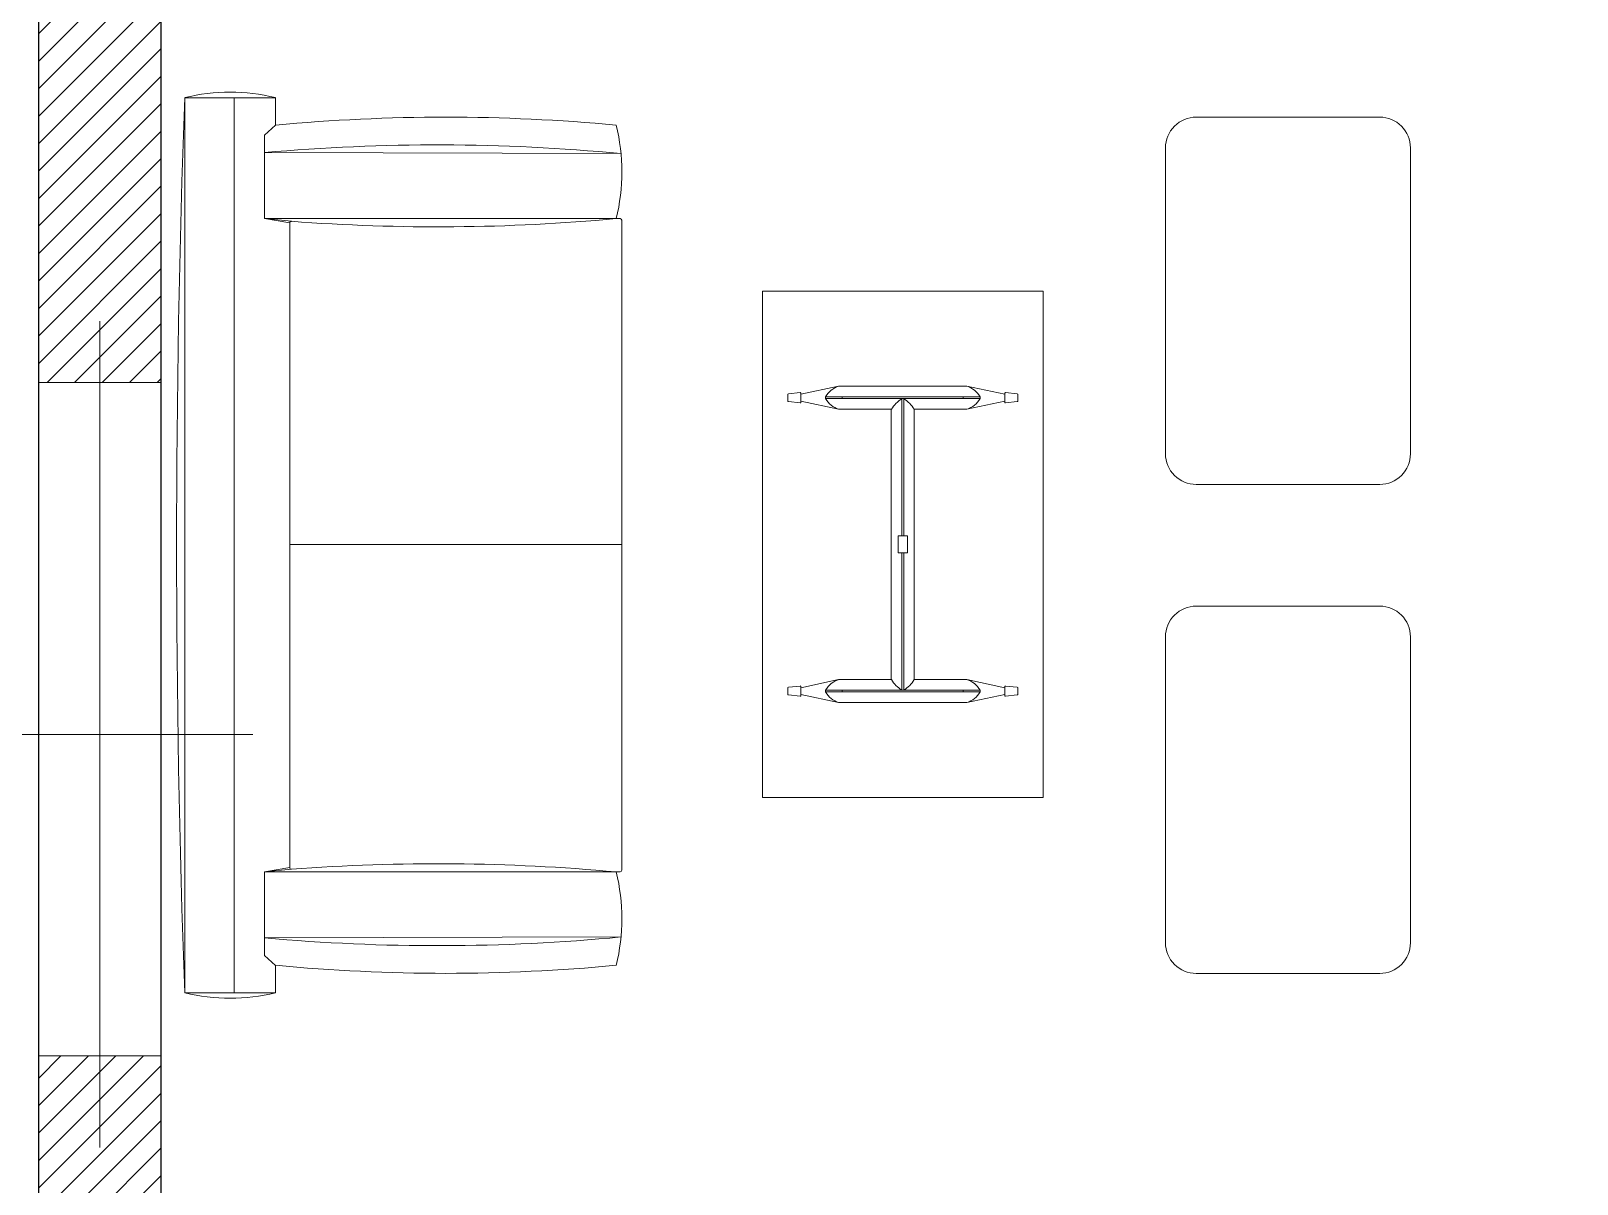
# Model space of a CAD drawing. Header units: millimetres. Extents: x 5985 to 6342, y 1020 to 1088.
# Drawn here: x 6162.964 to 6165.49, y 1070.875 to 1072.759 of the extents above; entities that cross this region are included whole.
import ezdxf

# ---------------------------------------------------------------- set-up
doc = ezdxf.new("R2010")
doc.units = ezdxf.units.MM
for name, color, linetype, lineweight in [('07_CIVIL VISTAS MEDIA', 251, 'Continuous', 5), ('COLUMNAS_EJES', 252, 'Continuous', 9), ('MISC MUEBLES', 143, 'Continuous', 9), ('PILAR_HORMIGON', 2, 'Continuous', 20)]:
    doc.layers.add(name, color=color, linetype=linetype, lineweight=lineweight)
doc.layers.add('Paredes', color=250, linetype='Continuous')

# ---------------------------------------------------------------- blocks, each defined once
blk = doc.blocks.new('Ejes de la columna')
at = {"layer": 'COLUMNAS_EJES'}
for p, q in [((0, -0.5), (0, 0.5)), ((-0.5, 0), (0.5, 0))]:
    blk.add_line(p, q, dxfattribs=at)

msp = doc.modelspace()

# ---------------------------------------------------------------- hatches: boundary and pattern name
at = {"layer": '07_CIVIL VISTAS MEDIA'}
h = msp.add_hatch(dxfattribs=at)
h.set_pattern_fill('ANSI31', color=18, scale=0.01)
h.set_pattern_definition([(45, (5211.84584, 1146.36072), (-0.0224506403, 0.0224506403), [])])
h.paths.add_polyline_path([(6160.6774, 1076.2347), (6159.5771, 1076.2347), (6159.5771, 1075.2347), (6159.6771, 1075.2347), (6159.6771, 1076.0347), (6160.6774, 1076.0347)])
h.paths.add_polyline_path([(6163.1771, 1074.4599), (6162.9771, 1074.4599), (6162.9771, 1072.185), (6163.1771, 1072.185)])
h.paths.add_polyline_path([(6166.9956, 1070.7347), (6166.5771, 1070.7347), (6166.5771, 1072.9774), (6166.5661, 1072.9774, -0.414214), (6166.5614, 1072.9822), (6166.5614, 1073.0538), (6166.5709, 1073.0538), (6166.5709, 1072.987), (6166.5771, 1072.987), (6166.5771, 1073.8347), (6166.4771, 1073.8347), (6166.4771, 1070.7347), (6165.4286, 1070.7347), (6165.4286, 1070.4347), (6166.9956, 1070.4347)])
h.paths.add_polyline_path([(6165.5886, 1070.5947), (6165.5886, 1070.6347), (6166.8356, 1070.6347), (6166.8356, 1070.5947)], flags=16)
h.paths.add_polyline_path([(6163.8286, 1070.7347), (6163.1771, 1070.7347), (6163.1771, 1071.085), (6162.9771, 1071.085), (6162.9771, 1070.7347), (6162.2616, 1070.7347), (6162.2616, 1070.4347), (6163.8286, 1070.4347)])
h.paths.add_polyline_path([(6163.6686, 1070.6347), (6163.6686, 1070.5947), (6162.4016, 1070.5947), (6162.4016, 1070.6347)], flags=16)
h.paths.add_polyline_path([(6158.7771, 1076.2347), (6158.5771, 1076.2347), (6158.5771, 1076.0347), (6158.6771, 1076.0347), (6158.6771, 1075.2347), (6158.7771, 1075.2347)])
h.paths.add_polyline_path([(6158.7594, 1075.4187), (6158.7701, 1075.4187), (6158.7701, 1075.3381, -1), (6158.7594, 1075.3381)], flags=16)
h.paths.add_polyline_path([(6157.5771, 1076.2347), (6155.2774, 1076.2347), (6155.2774, 1076.0347), (6156.5771, 1076.0347), (6156.5771, 1075.0599), (6156.7771, 1075.0599), (6156.7771, 1076.0347), (6157.5771, 1076.0347)])
h.paths.add_polyline_path([(6154.2774, 1076.2347), (6153.1771, 1076.2347), (6153.1771, 1075.2347), (6153.2771, 1075.2347), (6153.2771, 1076.0347), (6154.2774, 1076.0347)])
h.paths.add_polyline_path([(6152.3771, 1076.2347), (6152.1771, 1076.2347), (6152.1771, 1076.0347), (6152.2771, 1076.0347), (6152.2771, 1075.2347), (6152.3771, 1075.2347), (6152.3771, 1075.3328), (6152.3648, 1075.3328, -0.414214), (6152.3594, 1075.3381), (6152.3594, 1075.4187), (6152.3701, 1075.4187), (6152.3701, 1075.3435), (6152.3771, 1075.3435)])
h.paths.add_polyline_path([(6154.3276, 1070.7347), (6153.2771, 1070.7347), (6153.2771, 1073.8347), (6153.1771, 1073.8347), (6153.1771, 1072.987), (6153.1832, 1072.987), (6153.1832, 1073.0538), (6153.1927, 1073.0538), (6153.1927, 1072.9822, -0.414214), (6153.188, 1072.9774), (6153.1771, 1072.9774), (6153.1771, 1070.7347), (6152.7606, 1070.7347), (6152.7606, 1070.4347), (6154.3276, 1070.4347)])
h.paths.add_polyline_path([(6154.1676, 1070.6347), (6154.1676, 1070.5947), (6152.9206, 1070.5947), (6152.9206, 1070.6347)], flags=16)

# ---------------------------------------------------------------- linework, layer by layer
at = {"layer": 'MISC MUEBLES'}
for p, q in [((6163.2158, 1072.6502), (6163.2158, 1071.1878)), ((6163.2158, 1072.6502), (6163.3639, 1072.6502)), ((6163.2966, 1072.6502), (6163.2966, 1071.1878)), ((6163.3639, 1072.6502), (6163.3639, 1072.6053)), ((6163.3639, 1072.6053), (6163.3459, 1072.589)), ((6163.3459, 1072.589), (6163.3459, 1072.4527)), ((6163.9281, 1072.5589), (6163.3459, 1072.5604)), ((6163.3459, 1072.4527), (6163.9205, 1072.4527)), ((6163.3899, 1072.4482), (6163.3459, 1072.4527)), ((6163.3459, 1072.4527), (6163.3872, 1072.4455)), ((6163.9205, 1072.4527), (6163.9268, 1072.4527)), ((6163.3872, 1072.4455), (6163.3872, 1071.3925)), ((6163.9295, 1072.45), (6163.9295, 1072.3543)), ((6163.9295, 1071.388), (6163.9295, 1072.3817)), ((6164.1595, 1072.3339), (6164.1595, 1071.9204)), ((6164.1595, 1072.3339), (6164.6176, 1072.3339)), ((6164.6176, 1072.3339), (6164.6176, 1071.9204)), ((6164.2837, 1072.1788), (6164.222, 1072.1656)), ((6164.2837, 1072.1788), (6164.3885, 1072.1788)), ((6164.4933, 1072.1788), (6164.3885, 1072.1788)), ((6164.4933, 1072.1788), (6164.555, 1072.1656)), ((6164.2006, 1072.16), (6164.2006, 1072.1653)), ((6164.2006, 1072.16), (6164.2006, 1072.1547)), ((6164.2016, 1072.1664), (6164.2209, 1072.1683)), ((6164.2016, 1072.1537), (6164.2209, 1072.1517)), ((6164.222, 1072.1673), (6164.222, 1072.16)), ((6164.222, 1072.1527), (6164.222, 1072.16)), ((6164.2837, 1072.1412), (6164.222, 1072.1545)), ((6164.2624, 1072.1616), (6164.3885, 1072.1616)), ((6164.2624, 1072.1585), (6164.2624, 1072.1616)), ((6164.2624, 1072.1585), (6164.3885, 1072.1585)), ((6164.2897, 1072.1585), (6164.2897, 1072.1616)), ((6164.387, 1071.9343), (6164.387, 1072.1585)), ((6164.5147, 1072.1616), (6164.3885, 1072.1616)), ((6164.5147, 1072.1585), (6164.3885, 1072.1585)), ((6164.3901, 1071.9343), (6164.3901, 1072.1585)), ((6164.4873, 1072.1585), (6164.4873, 1072.1616)), ((6164.4933, 1072.1412), (6164.555, 1072.1545)), ((6164.5147, 1072.1585), (6164.5147, 1072.1616)), ((6164.555, 1072.1673), (6164.555, 1072.16)), ((6164.555, 1072.1527), (6164.555, 1072.16)), ((6164.5755, 1072.1664), (6164.5561, 1072.1683)), ((6164.5755, 1072.1537), (6164.5561, 1072.1517)), ((6164.5764, 1072.16), (6164.5764, 1072.1653)), ((6164.5764, 1072.16), (6164.5764, 1072.1547)), ((6164.2837, 1072.1412), (6164.3697, 1072.1412)), ((6164.3697, 1071.9204), (6164.3697, 1072.1412)), ((6164.4073, 1071.9204), (6164.4073, 1072.1412)), ((6164.4073, 1072.1412), (6164.4933, 1072.1412)), ((6164.3808, 1071.9204), (6164.3808, 1071.9343)), ((6164.3808, 1071.9343), (6164.3962, 1071.9343)), ((6164.3962, 1071.9204), (6164.3962, 1071.9343)), ((6163.3872, 1071.9204), (6163.9295, 1071.9204)), ((6163.9295, 1071.9204), (6163.3872, 1071.9204)), ((6163.3872, 1071.9204), (6163.9295, 1071.9204)), ((6164.1595, 1071.5069), (6164.1595, 1071.9204)), ((6164.3697, 1071.9204), (6164.3697, 1071.6996)), ((6164.3808, 1071.9204), (6164.3808, 1071.9065)), ((6164.3808, 1071.9065), (6164.3962, 1071.9065)), ((6164.387, 1071.9065), (6164.387, 1071.6823)), ((6164.3901, 1071.9065), (6164.3901, 1071.6823)), ((6164.3962, 1071.9204), (6164.3962, 1071.9065)), ((6164.4073, 1071.9204), (6164.4073, 1071.6996)), ((6164.6176, 1071.5069), (6164.6176, 1071.9204)), ((6164.2837, 1071.6996), (6164.222, 1071.6863)), ((6164.2837, 1071.6996), (6164.3697, 1071.6996)), ((6164.4073, 1071.6996), (6164.4933, 1071.6996)), ((6164.4933, 1071.6996), (6164.555, 1071.6863)), ((6164.2006, 1071.6808), (6164.2006, 1071.6861)), ((6164.2006, 1071.6808), (6164.2006, 1071.6755)), ((6164.2016, 1071.6872), (6164.2209, 1071.6891)), ((6164.2016, 1071.6744), (6164.2209, 1071.6725)), ((6164.222, 1071.6881), (6164.222, 1071.6808)), ((6164.222, 1071.6735), (6164.222, 1071.6808)), ((6164.2837, 1071.662), (6164.222, 1071.6753)), ((6164.2624, 1071.6823), (6164.3885, 1071.6823)), ((6164.2624, 1071.6823), (6164.2624, 1071.6793)), ((6164.2624, 1071.6793), (6164.3885, 1071.6793)), ((6164.2897, 1071.6823), (6164.2897, 1071.6793)), ((6164.5147, 1071.6823), (6164.3885, 1071.6823)), ((6164.5147, 1071.6793), (6164.3885, 1071.6793)), ((6164.4873, 1071.6823), (6164.4873, 1071.6793)), ((6164.4933, 1071.662), (6164.555, 1071.6753)), ((6164.5147, 1071.6823), (6164.5147, 1071.6793)), ((6164.555, 1071.6881), (6164.555, 1071.6808)), ((6164.555, 1071.6735), (6164.555, 1071.6808)), ((6164.5755, 1071.6872), (6164.5561, 1071.6891)), ((6164.5755, 1071.6744), (6164.5561, 1071.6725)), ((6164.5764, 1071.6808), (6164.5764, 1071.6861)), ((6164.5764, 1071.6808), (6164.5764, 1071.6755)), ((6164.2837, 1071.662), (6164.3885, 1071.662)), ((6164.4933, 1071.662), (6164.3885, 1071.662)), ((6164.1595, 1071.5069), (6164.6176, 1071.5069)), ((6163.9295, 1071.388), (6163.9295, 1071.4837)), ((6163.9295, 1071.388), (6163.9295, 1071.4563)), ((6163.3459, 1071.3853), (6163.3872, 1071.3925)), ((6163.3899, 1071.3898), (6163.3459, 1071.3853)), ((6163.3459, 1071.3853), (6163.9205, 1071.3853)), ((6163.3459, 1071.249), (6163.3459, 1071.3853)), ((6163.9205, 1071.3853), (6163.9268, 1071.3853)), ((6163.9281, 1071.2791), (6163.3459, 1071.2776)), ((6163.3639, 1071.2327), (6163.3459, 1071.249)), ((6163.3639, 1071.1878), (6163.3639, 1071.2327)), ((6163.2158, 1071.1878), (6163.3639, 1071.1878))]:
    msp.add_line(p, q, dxfattribs=at)
for points in [[(6165.2176, 1072.5684), (6165.2176, 1072.0684, -0.414214), (6165.1676, 1072.0184), (6164.8676, 1072.0184, -0.414214), (6164.8176, 1072.0684), (6164.8176, 1072.5684, -0.414214), (6164.8676, 1072.6184), (6165.1676, 1072.6184, -0.414214)], [(6165.2176, 1071.7696), (6165.2176, 1071.2696, -0.414214), (6165.1676, 1071.2196), (6164.8676, 1071.2196, -0.414214), (6164.8176, 1071.2696), (6164.8176, 1071.7696, -0.414214), (6164.8676, 1071.8196), (6165.1676, 1071.8196, -0.414214)]]:
    msp.add_lwpolyline(points, format="xyb", close=True, dxfattribs=at)
for centre, radius, start, end in [((6163.2898, 1072.3492), 0.31, 76.1775, 103.8225), ((6183.0593, 1071.919), 19.857, 177.88978, 182.11022), ((6163.6422, 1069.6574), 2.961, 84.6069, 95.3931), ((6163.6007, 1072.529), 0.3288, 346.5803, 13.4197), ((6163.6288, 1069.4055), 3.1676, 84.5779, 95.1234), ((6163.6287, 1075.6068), 3.1676, 265.6797, 275.2851), ((6163.9268, 1072.45), 0.00269, 0, 90), ((6163.3899, 1072.4455), 0.00269, 85.6797, 180), ((6164.2949, 1072.1432), 0.0373, 107.3525, 150.4786), ((6164.4822, 1072.1432), 0.0373, 29.5214, 72.6475), ((6164.2017, 1072.1653), 0.00103, 95.8292, 180), ((6164.2017, 1072.1547), 0.00103, 180, 264.1708), ((6164.221, 1072.1673), 0.00103, 0, 95.8292), ((6164.221, 1072.1527), 0.00103, 264.1708, 0), ((6164.2949, 1072.1769), 0.0373, 209.5214, 252.6475), ((6164.4117, 1072.1165), 0.0486, 120.4898, 149.5102), ((6164.3654, 1072.1165), 0.0486, 30.4898, 59.5102), ((6164.4822, 1072.1769), 0.0373, 287.3525, 330.4786), ((6164.556, 1072.1673), 0.00103, 84.1708, 180), ((6164.556, 1072.1527), 0.00103, 180, 275.8292), ((6164.5754, 1072.1653), 0.00103, 0, 84.1708), ((6164.5754, 1072.1547), 0.00103, 275.8292, 0), ((6164.2949, 1071.6639), 0.0373, 107.3525, 150.4786), ((6164.4117, 1071.7243), 0.0486, 210.4898, 239.5102), ((6164.3654, 1071.7243), 0.0486, 300.4898, 329.5102), ((6164.4822, 1071.6639), 0.0373, 29.5214, 72.6475), ((6164.2017, 1071.6861), 0.00103, 95.8292, 180), ((6164.2017, 1071.6755), 0.00103, 180, 264.1708), ((6164.221, 1071.6881), 0.00103, 0, 95.8292), ((6164.221, 1071.6735), 0.00103, 264.1708, 0), ((6164.2949, 1071.6977), 0.0373, 209.5214, 252.6475), ((6164.4822, 1071.6977), 0.0373, 287.3525, 330.4786), ((6164.556, 1071.6881), 0.00103, 84.1708, 180), ((6164.556, 1071.6735), 0.00103, 180, 275.8292), ((6164.5754, 1071.6861), 0.00103, 0, 84.1708), ((6164.5754, 1071.6755), 0.00103, 275.8292, 0), ((6163.3899, 1071.3925), 0.00269, 180, 274.3203), ((6163.6287, 1068.2312), 3.1676, 84.7149, 94.3203), ((6163.6007, 1071.309), 0.3288, 346.5803, 13.4197), ((6163.9268, 1071.388), 0.00269, 270, 0), ((6163.6288, 1074.4325), 3.1676, 264.8766, 275.4221), ((6163.6422, 1074.1807), 2.961, 264.6069, 275.3931), ((6163.2898, 1071.4889), 0.31, 256.1775, 283.8225)]:
    msp.add_arc(centre, radius, start, end, dxfattribs=at)
at = {"layer": 'Paredes', "color": 18}
for p, q in [((6162.9771, 1070.7347), (6162.9771, 1076.0347)), ((6163.1771, 1070.7347), (6163.1771, 1076.0347))]:
    msp.add_line(p, q, dxfattribs=at)
at = {"layer": 'PILAR_HORMIGON'}
msp.add_lwpolyline([(6163.1771, 1072.185), (6162.9771, 1072.185), (6162.9771, 1071.085), (6163.1771, 1071.085), (6163.1771, 1072.185)], close=True, dxfattribs=at)

# ---------------------------------------------------------------- block references
at = {"layer": 'COLUMNAS_EJES', "xscale": -0.5, "yscale": 1.35, "rotation": 180}
msp.add_blockref('Ejes de la columna', (6163.0771, 1071.61), dxfattribs=at)

doc.saveas('drawing.dxf')
